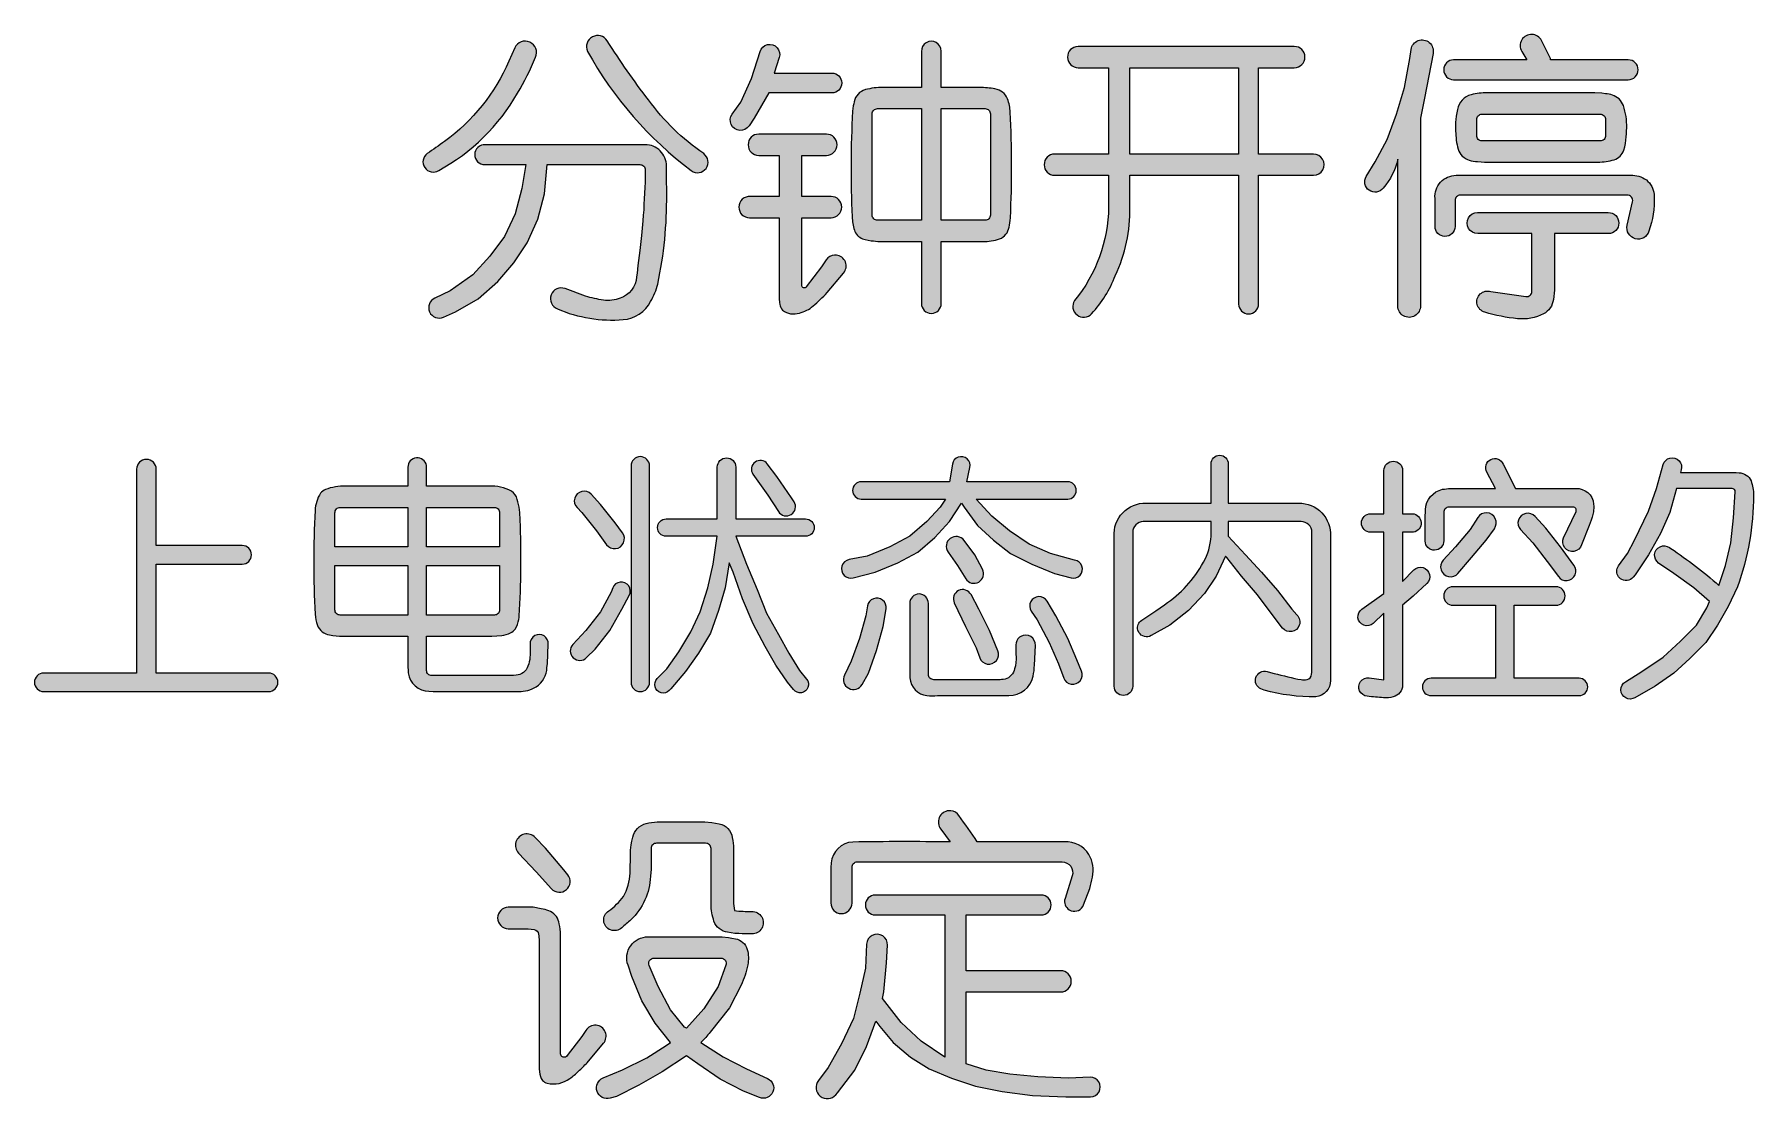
# Model space of a CAD drawing. Header units: millimetres. Extents: x -41 to 727, y -91 to 104.
# Drawn here: x 654.38 to 670.62, y 5.62 to 15.67 of the extents above; entities that cross this region are included whole.
import ezdxf

# ---------------------------------------------------------------- set-up
doc = ezdxf.new("R2010")
doc.units = ezdxf.units.MM
doc.header["$LTSCALE"] = 3
doc.header["$MEASUREMENT"] = 0

msp = doc.modelspace()

# ---------------------------------------------------------------- hatches: boundary and pattern name
h = msp.add_hatch(color=256)
h.dxf.hatch_style = 1
h.paths.add_polyline_path([(658.196, 14.385, -0.980022), (658.088, 14.545, 0.006175), (658.25, 14.659, 0.135486), (658.857, 15.417), (658.914, 15.543, -1), (659.11, 15.454, -0.038318), (658.94, 15.115, -0.139478)])
h = msp.add_hatch(color=256)
h.dxf.hatch_style = 1
h.paths.add_polyline_path([(659.6, 15.51, -0.929964), (659.787, 15.61, 0.022342), (660.177, 15.051, 0.084494), (660.699, 14.544, -1), (660.581, 14.383, -0.103576)])
h = msp.add_hatch(color=256)
h.dxf.hatch_style = 1
h.paths.add_polyline_path([(662.943, 15.169), (663.306, 15.169, -0.042419), (663.45, 15.155, -0.266055), (663.569, 15.061, -0.075541), (663.594, 14.936, -0.025713), (663.596, 13.938), (663.593, 13.912), (663.59, 13.889), (663.587, 13.868), (663.583, 13.849, -0.27652), (663.494, 13.739, -0.081351), (663.335, 13.714), (662.943, 13.714), (662.943, 13.129, -1), (662.755, 13.129), (662.755, 13.714), (662.363, 13.714, -0.010916), (662.281, 13.721), (662.252, 13.725), (662.225, 13.732), (662.2, 13.74, -0.233785), (662.122, 13.822, -0.069315), (662.101, 13.947, -0.025006), (662.105, 14.945), (662.108, 14.971), (662.111, 14.994), (662.116, 15.015), (662.12, 15.034, -0.284203), (662.226, 15.148, -0.064522), (662.392, 15.169), (662.755, 15.169), (662.755, 15.51, -1), (662.943, 15.512)])
h.paths.add_polyline_path([(663.357, 14.969, -0.414214), (663.407, 14.919), (663.407, 13.964, -0.414214), (663.357, 13.914), (662.943, 13.914), (662.943, 14.969)])
h.paths.add_polyline_path([(662.29, 13.964), (662.29, 14.919, -0.414214), (662.34, 14.969), (662.755, 14.969), (662.755, 13.914), (662.34, 13.914, -0.414214)])
h = msp.add_hatch(color=256)
h.dxf.hatch_style = 1
h.paths.add_polyline_path([(667.381, 15.528, -0.587691), (667.553, 15.594, -0.277728), (667.588, 15.491), (667.507, 15.067), (667.47, 14.878), (667.47, 13.105, -1), (667.256, 13.104), (667.256, 14.492, -0.12571), (667.117, 14.218, -0.952593), (666.958, 14.328), (667.043, 14.465), (667.156, 14.678), (667.244, 14.916), (667.319, 15.167), (667.369, 15.443)])
h = msp.add_hatch(color=256)
h.dxf.hatch_style = 1
h.paths.add_polyline_path([(669.432, 15.242), (667.783, 15.242, -1), (667.783, 15.43), (668.473, 15.43), (668.426, 15.509, -1.032744), (668.614, 15.611), (668.698, 15.443), (668.698, 15.43), (669.432, 15.43, -1)])
h = msp.add_hatch(color=256)
h.dxf.hatch_style = 1
h.paths.add_polyline_path([(660.968, 14.917), (661.05, 15.029), (661.15, 15.255), (661.231, 15.509, -1.006872), (661.412, 15.451), (661.363, 15.305), (661.909, 15.305, -1), (661.909, 15.117), (661.313, 15.117), (661.175, 14.878), (661.127, 14.806, -1.022627)])
h = msp.add_hatch(color=256)
h.dxf.hatch_style = 1
h.paths.add_polyline_path([(665.752, 14.339), (664.724, 14.339), (664.724, 14.038, -0.120463), (664.586, 13.391, -0.097023), (664.363, 13.032, -0.923331), (664.202, 13.156, 0.170817), (664.523, 14.038), (664.523, 14.339), (664.015, 14.339, -1), (664.015, 14.54), (664.523, 14.54), (664.523, 15.355), (664.237, 15.355, -1), (664.235, 15.556), (666.278, 15.556, -1), (666.278, 15.355), (665.94, 15.355), (665.94, 14.54), (666.458, 14.54, -1), (666.46, 14.339), (665.94, 14.339), (665.94, 13.124, -1), (665.752, 13.123)])
h.paths.add_polyline_path([(664.724, 14.54), (664.724, 15.355), (665.752, 15.355), (665.752, 14.54)])
h = msp.add_hatch(color=256)
h.dxf.hatch_style = 1
h.paths.add_polyline_path([(669.345, 15.061, -0.108975), (669.386, 14.997, -0.093036), (669.418, 14.789, -0.023201), (669.41, 14.672), (669.406, 14.64), (669.399, 14.607), (669.39, 14.577, -0.249161), (669.299, 14.486, -0.074582), (669.146, 14.464), (668.073, 14.464), (668.044, 14.465), (668.008, 14.468, -0.17111), (667.863, 14.521, -0.116898), (667.826, 14.586, -0.070847), (667.802, 14.757, -0.037347), (667.804, 14.867), (667.807, 14.897), (667.813, 14.929), (667.82, 14.961, -0.300215), (667.948, 15.1, -0.075034), (668.102, 15.117), (669.117, 15.117), (669.182, 15.114), (669.216, 15.11, -0.163807)])
h.paths.add_polyline_path([(669.218, 14.714, -0.414214), (669.168, 14.664), (668.051, 14.664, -0.414214), (668.001, 14.714), (668.001, 14.867, -0.414214), (668.051, 14.917), (669.168, 14.917, -0.414214), (669.218, 14.867)])
h = msp.add_hatch(color=256)
h.dxf.hatch_style = 1
h.paths.add_polyline_path([(659.389, 13.269), (659.583, 13.198, 0.039127), (659.752, 13.16, 0.125832), (659.91, 13.178, 0.309874), (660.064, 13.379), (660.069, 13.416), (660.078, 13.488), (660.095, 13.63), (660.111, 13.77), (660.125, 13.909, 0.007421), (660.147, 14.327), (660.147, 14.39, 0.419429), (660.096, 14.44), (659.219, 14.44), (659.194, 14.164), (659.131, 13.925), (659.031, 13.7), (658.905, 13.512), (658.755, 13.336), (658.567, 13.173), (658.354, 13.048), (658.24, 12.999, -1), (658.16, 13.18), (658.304, 13.248), (658.517, 13.399), (658.68, 13.574), (658.818, 13.762), (658.918, 13.976), (658.981, 14.214), (659.018, 14.44), (658.63, 14.44, -0.414214), (658.536, 14.534, -0.429356), (658.636, 14.628), (660.146, 14.628, -0.416441), (660.347, 14.428, -0.004), (660.349, 14.158, -0.054912), (660.265, 13.312, -0.072633), (660.197, 13.148, -0.263701), (659.939, 12.976, -0.121062), (659.317, 13.077, -1)])
h = msp.add_hatch(color=256)
h.dxf.hatch_style = 1
h.paths.add_polyline_path([(661.856, 13.54, -0.230162), (661.934, 13.586), (661.952, 13.585, -0.610061), (662.019, 13.415), (661.864, 13.231, -0.027762), (661.732, 13.105, -0.120863), (661.603, 13.038, -0.249235), (661.443, 13.065, -0.134371), (661.419, 13.12), (661.416, 13.137), (661.413, 13.173), (661.413, 13.938), (661.131, 13.938, -0.414214), (661.031, 14.038, -0.436325), (661.14, 14.139), (661.413, 14.139), (661.413, 14.527), (661.219, 14.527, -1), (661.219, 14.728), (661.858, 14.728, -1), (661.858, 14.527), (661.626, 14.527), (661.626, 14.139), (661.902, 14.139, -1), (661.902, 13.938), (661.626, 13.938), (661.626, 13.298, 0.771056), (661.667, 13.285), (661.812, 13.475)])
h = msp.add_hatch(color=256)
h.dxf.hatch_style = 1
h.paths.add_polyline_path([(669.421, 14.151), (667.846, 14.151, 0.414214), (667.796, 14.101), (667.796, 13.855, -1), (667.607, 13.857), (667.607, 14.121, -0.439244), (667.807, 14.339), (669.475, 14.339, -0.41848), (669.678, 14.139, -0.087911), (669.628, 13.812, -0.403269), (669.499, 13.74, -0.407764), (669.423, 13.868), (669.473, 14.089, 0.508982)])
h = msp.add_hatch(color=256)
h.dxf.hatch_style = 1
h.paths.add_polyline_path([(668.523, 13.244), (668.523, 13.788), (668.01, 13.788, -1), (668.009, 13.988), (669.243, 13.988, -1), (669.244, 13.788), (668.736, 13.788), (668.736, 13.286, -0.025598), (668.725, 13.165, -0.242371), (668.633, 13.03, -0.143709), (668.387, 12.984, -0.046088), (668.078, 13.046, -1.026539), (668.135, 13.241), (668.466, 13.194, 0.455545)])
h = msp.add_hatch(color=256)
h.dxf.hatch_style = 1
h.paths.add_polyline_path([(665.102, 10.09), (664.925, 9.991, -0.402414), (664.81, 10.021), (664.8, 10.043, -0.322311), (664.836, 10.137), (664.971, 10.226), (665.053, 10.283, 0.12063), (665.419, 10.684, 0.122034), (665.491, 10.93), (665.491, 11.068), (664.851, 11.068, 0.416966), (664.751, 10.967), (664.751, 9.513, -1), (664.576, 9.513), (664.576, 10.927, -0.440922), (664.877, 11.243), (665.491, 11.243), (665.491, 11.613, -1), (665.654, 11.613), (665.654, 11.243), (666.319, 11.243, -0.430593), (666.62, 10.93), (666.62, 9.613, -0.014856), (666.619, 9.567, -0.390242), (666.481, 9.413, -0.067452), (665.993, 9.475), (665.963, 9.488, -0.945356), (666.021, 9.651, 0.009823), (666.282, 9.587), (666.312, 9.581), (666.342, 9.576), (666.356, 9.574), (666.37, 9.574), (666.383, 9.574, 0.29353), (666.436, 9.608, 0.095361), (666.444, 9.68), (666.444, 10.968, 0.416246), (666.343, 11.068), (665.654, 11.068), (665.654, 10.93), (665.817, 10.754), (665.968, 10.591), (666.118, 10.416), (666.256, 10.24), (666.302, 10.187, -0.292615), (666.325, 10.089, -0.589157), (666.167, 10.063), (666.068, 10.19), (665.93, 10.378), (665.78, 10.553), (665.642, 10.729), (665.629, 10.742), (665.541, 10.553), (665.428, 10.39), (665.278, 10.227)])
h = msp.add_hatch(color=256)
h.dxf.hatch_style = 1
h.paths.add_polyline_path([(655.528, 10.667), (655.528, 9.638), (656.589, 9.638, -1), (656.589, 9.463), (654.464, 9.463, -1), (654.464, 9.638), (655.342, 9.638), (655.342, 11.563, -1), (655.528, 11.563), (655.528, 10.842), (656.339, 10.842, -1), (656.339, 10.667)])
h = msp.add_hatch(color=256)
h.dxf.hatch_style = 1
h.paths.add_polyline_path([(657.905, 11.581, -0.929699), (658.08, 11.597), (658.081, 11.522), (658.081, 11.402), (658.67, 11.402, -0.137289), (658.884, 11.357, -0.170229), (658.938, 11.278, -0.066788), (658.965, 11.081, -0.023784), (658.957, 10.178), (658.954, 10.161), (658.952, 10.144, -0.113558), (658.918, 10.053, -0.119155), (658.873, 10.016, -0.08671), (658.791, 9.993), (658.744, 9.988), (658.698, 9.985), (658.081, 9.985), (658.081, 9.663, 0.421621), (658.132, 9.613), (658.858, 9.613), (658.903, 9.615), (658.926, 9.618, 0.307694), (659.039, 9.703, 0.084126), (659.057, 9.787, 0.020511), (659.059, 9.864), (659.059, 9.907, -0.293675), (659.103, 9.991, -0.587973), (659.231, 9.911), (659.222, 9.726), (659.218, 9.69, -0.249818), (659.115, 9.508, -0.141151), (658.952, 9.463), (658.144, 9.463), (658.103, 9.466, -0.37379), (657.908, 9.639, -0.025456), (657.905, 9.701), (657.905, 9.985), (657.288, 9.985, -0.030394), (657.165, 9.998, -0.266529), (657.049, 10.088, -0.068057), (657.028, 10.193, -0.026725), (657.028, 11.173, -0.129566), (657.079, 11.336, -0.107005), (657.125, 11.371, -0.100242), (657.317, 11.402), (657.905, 11.402)])
h.paths.add_polyline_path([(657.905, 10.654), (657.905, 10.185), (657.265, 10.185, -0.414214), (657.215, 10.235), (657.215, 10.654)])
h.paths.add_polyline_path([(657.905, 10.829), (657.215, 10.829), (657.215, 11.152, -0.414214), (657.265, 11.202), (657.905, 11.202)])
h.paths.add_polyline_path([(658.771, 10.654), (658.771, 10.235, -0.414214), (658.721, 10.185), (658.081, 10.185), (658.081, 10.654)])
h.paths.add_polyline_path([(658.081, 10.829), (658.081, 11.202), (658.721, 11.202, -0.414214), (658.771, 11.152), (658.771, 10.829)])
h = msp.add_hatch(color=256)
h.dxf.hatch_style = 1
h.paths.add_polyline_path([(660.187, 11.594), (660.187, 9.55, -1), (660.012, 9.55), (660.012, 11.594, -1)])
h = msp.add_hatch(color=256)
h.dxf.hatch_style = 1
h.paths.add_polyline_path([(660.977, 10.591), (660.94, 10.679), (660.902, 10.441), (660.839, 10.227), (660.764, 10.014), (660.651, 9.826), (660.526, 9.651), (660.388, 9.488), (660.373, 9.472, -1), (660.26, 9.585), (660.35, 9.676), (660.463, 9.839), (660.576, 10.027), (660.664, 10.215), (660.739, 10.441), (660.789, 10.666), (660.827, 10.93), (660.344, 10.93, -1), (660.344, 11.093), (660.827, 11.093), (660.827, 11.582, -1), (661.002, 11.582), (661.002, 11.093), (661.661, 11.093, -1), (661.661, 10.93), (661.002, 10.93), (661.103, 10.666), (661.203, 10.428), (661.291, 10.202), (661.404, 10.002), (661.504, 9.826), (661.604, 9.663), (661.671, 9.581, -1.005509), (661.547, 9.481), (661.491, 9.55), (661.379, 9.713), (661.278, 9.889), (661.165, 10.102), (661.065, 10.34)])
h = msp.add_hatch(color=256)
h.dxf.hatch_style = 1
h.paths.add_polyline_path([(661.405, 11.162), (661.303, 11.318), (661.178, 11.494), (661.163, 11.516, -0.966714), (661.299, 11.613), (661.391, 11.494), (661.529, 11.293), (661.553, 11.256, -0.992178)])
h = msp.add_hatch(color=256)
h.dxf.hatch_style = 1
h.paths.add_polyline_path([(663.048, 11.61, -1.031525), (663.214, 11.579), (663.184, 11.444), (664.137, 11.444, -1), (664.137, 11.281), (663.272, 11.281), (663.422, 11.118), (663.586, 10.98), (663.774, 10.854), (663.974, 10.767), (664.2, 10.704), (664.203, 10.704, -1.059445), (664.169, 10.537), (664.012, 10.579), (663.799, 10.666), (663.598, 10.767), (663.435, 10.892), (663.285, 11.03), (663.159, 11.205), (663.134, 11.243), (663.021, 11.068), (662.883, 10.917), (662.72, 10.779), (662.532, 10.679), (662.319, 10.591), (662.112, 10.536, -1.035162), (662.072, 10.709), (662.244, 10.742), (662.457, 10.829), (662.645, 10.93), (662.808, 11.068), (662.933, 11.205), (662.984, 11.281), (662.187, 11.281, -1), (662.187, 11.444), (663.021, 11.444)])
h = msp.add_hatch(color=256)
h.dxf.hatch_style = 1
h.paths.add_polyline_path([(667, 10.967, -1), (667, 11.143), (667.125, 11.143), (667.125, 11.551, -1), (667.301, 11.551), (667.301, 11.143), (667.388, 11.143), (667.409, 11.14, -0.889496), (667.388, 10.967), (667.301, 10.967), (667.301, 10.503), (667.408, 10.611, -1.018684), (667.53, 10.485), (667.401, 10.365), (667.301, 10.278), (667.301, 9.525, -0.343918), (667.212, 9.412, -0.095325), (667.121, 9.404, -0.007102), (666.967, 9.418, -1.020822), (666.986, 9.593), (667.125, 9.575), (667.125, 10.202), (667.022, 10.107, -1.073981), (666.916, 10.241), (667.125, 10.39), (667.125, 10.967)])
h = msp.add_hatch(color=256)
h.dxf.hatch_style = 1
h.paths.add_polyline_path([(668.936, 11.381, -0.410091), (669.105, 11.234, -0.070888), (669.103, 11.159), (669.098, 11.135, -0.025192), (669.063, 11.031), (668.992, 10.848, -1.060261), (668.822, 10.916), (668.939, 11.163, 0.550801), (668.912, 11.205), (667.739, 11.205, 0.42072), (667.689, 11.154), (667.689, 10.887, -1), (667.514, 10.884), (667.514, 11.118, -0.01249), (667.518, 11.18, -0.348268), (667.679, 11.373, -0.035203), (667.752, 11.381), (668.176, 11.381), (668.178, 11.381), (668.097, 11.534, -0.438722), (668.135, 11.656, -0.418342), (668.251, 11.612), (668.367, 11.381)])
h = msp.add_hatch(color=256)
h.dxf.hatch_style = 1
h.paths.add_polyline_path([(669.822, 10.823), (669.835, 10.814, -0.031005), (670.289, 10.466), (670.352, 10.654), (670.402, 10.867), (670.427, 11.105), (670.443, 11.349, 0.433848), (670.413, 11.381), (669.888, 11.381), (669.825, 11.155), (669.737, 10.955), (669.624, 10.754), (669.499, 10.566), (669.479, 10.542, -0.403347), (669.358, 10.529), (669.341, 10.546, -0.325774), (669.34, 10.65), (669.424, 10.767), (669.491, 10.892), (669.624, 11.168), (669.7, 11.381), (669.762, 11.607, -1), (669.933, 11.557), (669.925, 11.531), (670.377, 11.531), (670.424, 11.532), (670.452, 11.531), (670.479, 11.529, -0.305316), (670.592, 11.452, -0.086675), (670.617, 11.319, -0.084324), (670.464, 10.453), (670.377, 10.265), (670.276, 10.09), (670.164, 9.926), (670.013, 9.776), (669.863, 9.638), (669.687, 9.513), (669.496, 9.405, -1), (669.405, 9.555), (669.562, 9.651), (669.762, 9.789), (669.925, 9.939), (670.076, 10.09), (670.176, 10.253), (670.201, 10.315), (670.051, 10.441), (669.863, 10.579), (669.719, 10.677, -1)])
h = msp.add_hatch(color=256)
h.dxf.hatch_style = 1
h.paths.add_polyline_path([(659.635, 11.326), (659.723, 11.231), (659.861, 11.055), (659.931, 10.962, -1.005391), (659.781, 10.85), (659.686, 10.98), (659.548, 11.155), (659.503, 11.2, -1.020192)])
h = msp.add_hatch(color=256)
h.dxf.hatch_style = 1
h.paths.add_polyline_path([(668.168, 11.001), (668.091, 10.892), (667.953, 10.729), (667.824, 10.579, -1.021378), (667.685, 10.704), (667.802, 10.829), (667.94, 10.992), (668.01, 11.106, -1.034899)])
h = msp.add_hatch(color=256)
h.dxf.hatch_style = 1
h.paths.add_polyline_path([(668.552, 11.117), (668.655, 11.005), (668.793, 10.829), (668.919, 10.657, -1.005391), (668.772, 10.549), (668.667, 10.691), (668.53, 10.867), (668.415, 10.992, -1)])
h = msp.add_hatch(color=256)
h.dxf.hatch_style = 1
h.paths.add_polyline_path([(663.158, 10.89), (663.259, 10.754), (663.332, 10.618, -0.966255), (663.175, 10.528), (663.096, 10.654), (663.007, 10.78, -0.988441)])
h = msp.add_hatch(color=256)
h.dxf.hatch_style = 1
h.paths.add_polyline_path([(659.586, 10.039), (659.723, 10.215), (659.824, 10.403), (659.839, 10.442, -1.069977), (659.995, 10.371), (659.924, 10.24), (659.811, 10.039), (659.673, 9.864), (659.592, 9.783, -0.982912), (659.463, 9.908)])
h = msp.add_hatch(color=256)
h.dxf.hatch_style = 1
h.paths.add_polyline_path([(663.224, 10.379), (663.297, 10.24), (663.397, 10.039), (663.476, 9.848, -1.024079), (663.306, 9.782), (663.272, 9.876), (663.172, 10.077), (663.066, 10.3, -0.977982)])
h = msp.add_hatch(color=256)
h.dxf.hatch_style = 1
h.paths.add_polyline_path([(667.777, 10.453), (668.749, 10.453, -1), (668.749, 10.278), (668.354, 10.278), (668.354, 9.588), (668.968, 9.588, -1), (668.968, 9.425), (667.57, 9.425, -1), (667.57, 9.588), (668.178, 9.588), (668.178, 10.278), (667.777, 10.278, -1)])
h = msp.add_hatch(color=256)
h.dxf.hatch_style = 1
h.paths.add_polyline_path([(662.394, 10.077), (662.332, 9.851), (662.256, 9.638), (662.195, 9.53, -0.972629), (662.028, 9.619), (662.093, 9.751), (662.169, 9.964), (662.231, 10.177), (662.246, 10.271, -1.001978), (662.421, 10.244)])
h = msp.add_hatch(color=256)
h.dxf.hatch_style = 1
h.paths.add_polyline_path([(663.648, 9.903, -0.224163), (663.682, 9.975), (663.695, 9.984, -0.593534), (663.832, 9.898), (663.824, 9.713, -0.036876), (663.81, 9.607, -0.361716), (663.581, 9.425), (662.908, 9.425, -0.04966), (662.808, 9.426, -0.378006), (662.647, 9.593), (662.645, 9.626), (662.645, 10.297, -1), (662.821, 10.296), (662.821, 9.625, 0.42423), (662.872, 9.575), (663.498, 9.575, 0.014782), (663.528, 9.577, 0.302825), (663.63, 9.662), (663.635, 9.676), (663.643, 9.706), (663.647, 9.738), (663.649, 9.77), (663.648, 9.836, -0.012993)])
h = msp.add_hatch(color=256)
h.dxf.hatch_style = 1
h.paths.add_polyline_path([(664.024, 10.177), (664.137, 9.964), (664.225, 9.763), (664.268, 9.655, -1.010927), (664.1, 9.59), (664.049, 9.726), (663.962, 9.926), (663.849, 10.14), (663.793, 10.223, -1.028543), (663.942, 10.316)])
h = msp.add_hatch(color=256)
h.dxf.hatch_style = 1
h.paths.add_polyline_path([(663.033, 8.337, -0.218127), (663.11, 8.292, -0.012563), (663.283, 8.042), (664.107, 8.042, -0.288517), (664.336, 7.923, -0.199202), (664.371, 7.711, -0.026155), (664.345, 7.603), (664.287, 7.448, -0.407648), (664.17, 7.392), (664.151, 7.401, -0.342062), (664.112, 7.508), (664.18, 7.722, 0.515966), (664.084, 7.854), (662.15, 7.854, 0.414214), (662.1, 7.804), (662.1, 7.465, -1), (661.9, 7.466), (661.9, 7.792), (661.9, 7.802), (661.904, 7.845, -0.378868), (662.106, 8.041, -0.009051), (663.028, 8.042), (662.939, 8.163, -0.596447), (663.013, 8.337)])
h = msp.add_hatch(color=256)
h.dxf.hatch_style = 1
h.paths.add_polyline_path([(660.989, 7.394, 0.034528), (661.153, 7.386, -1.01266), (661.154, 7.173, -0.011492), (661.03, 7.176), (660.994, 7.178), (660.959, 7.183), (660.925, 7.189, -0.273615), (660.796, 7.293, -0.076134), (660.768, 7.454), (660.768, 7.979, 0.422775), (660.717, 8.03), (660.253, 8.03, 0.422577), (660.202, 7.979), (660.202, 7.851), (660.201, 7.784), (660.196, 7.718, -0.193245), (660.01, 7.306, -0.01219), (659.924, 7.232, -1.116646), (659.803, 7.391, 0.071802), (659.94, 7.526, 0.121401), (660.003, 7.749, 0.01403), (660.006, 7.912, -0.028408), (660.013, 8.016), (660.019, 8.051), (660.028, 8.086, -0.295288), (660.155, 8.216, -0.042182), (660.259, 8.231), (660.71, 8.231), (660.776, 8.225), (660.811, 8.22), (660.845, 8.213, -0.323214), (660.969, 8.083, -0.059248), (660.979, 7.979), (660.979, 7.482, 0.017207)])
h = msp.add_hatch(color=256)
h.dxf.hatch_style = 1
h.paths.add_polyline_path([(659.376, 7.78), (659.414, 7.733, -0.97673), (659.26, 7.601), (659.117, 7.761), (658.95, 7.937, -1.002617), (659.107, 8.084), (659.203, 7.982)])
h = msp.add_hatch(color=256)
h.dxf.hatch_style = 1
h.paths.add_polyline_path([(663.041, 5.81), (662.828, 5.898), (662.652, 6.011), (662.489, 6.149), (662.364, 6.299), (662.326, 6.35), (662.238, 6.111), (662.125, 5.886), (661.962, 5.672), (661.948, 5.655, -0.972492), (661.782, 5.789), (661.875, 5.911), (662, 6.136), (662.113, 6.375), (662.175, 6.613), (662.226, 6.851), (662.237, 7.077, -1.001313), (662.435, 7.066), (662.426, 6.901), (662.401, 6.625), (662.389, 6.563), (662.564, 6.337), (662.752, 6.161), (662.978, 6.011), (662.978, 7.353), (662.32, 7.353, -1), (662.32, 7.541), (663.887, 7.541, -1), (663.887, 7.353), (663.179, 7.353), (663.179, 6.826), (664.07, 6.826, -1), (664.07, 6.625), (663.179, 6.625), (663.179, 5.948), (663.367, 5.886), (663.592, 5.848), (663.856, 5.823), (664.144, 5.81), (664.349, 5.819, -1.021041), (664.353, 5.635), (664.119, 5.635), (663.806, 5.647), (663.517, 5.685), (663.266, 5.735)])
h = msp.add_hatch(color=256)
h.dxf.hatch_style = 1
h.paths.add_polyline_path([(658.853, 7.223, -1), (658.853, 7.425), (659.088, 7.425), (659.164, 7.412, -0.049541), (659.235, 7.392), (659.251, 7.385, -0.252815), (659.334, 7.268, -0.025056), (659.347, 7.166), (659.347, 6.042), (659.347, 6.042), (659.347, 6.041), (659.348, 6.032), (659.353, 6.023), (659.359, 6.016), (659.37, 6.01, 0.329946), (659.41, 6.024), (659.549, 6.206), (659.586, 6.262, -1.085085), (659.752, 6.141), (659.597, 5.956, -0.011283), (659.516, 5.876, -0.040888), (659.434, 5.808, -0.222973), (659.22, 5.764, -0.132564), (659.176, 5.79, -0.156858), (659.148, 5.871), (659.145, 5.898), (659.145, 7.107, 0.010768), (659.139, 7.17, 0.334726), (659.098, 7.214), (659.04, 7.223)])
h = msp.add_hatch(color=256)
h.dxf.hatch_style = 1
h.paths.add_polyline_path([(661.052, 6.689), (660.941, 6.474), (660.76, 6.246, -0.031599), (660.672, 6.148), (660.883, 6.014), (661.104, 5.898), (661.301, 5.808, -0.4119), (661.352, 5.681, -0.405923), (661.226, 5.628), (661.075, 5.687), (660.854, 5.802), (660.643, 5.946), (660.537, 6.023), (660.307, 5.87), (660.086, 5.745), (659.875, 5.639), (659.816, 5.622, -0.947134), (659.749, 5.814), (659.933, 5.889), (660.163, 6.004), (660.345, 6.119), (660.384, 6.148), (660.24, 6.33), (660.115, 6.542), (660.019, 6.772), (659.984, 6.878, -0.522311), (660.174, 7.146), (660.873, 7.146), (660.932, 7.14), (660.966, 7.135), (660.998, 7.128, -0.296716), (661.11, 7.027, -0.115429), (661.115, 6.881, -0.064578)])
h.paths.add_polyline_path([(660.229, 6.945), (660.862, 6.945, -0.521815), (660.909, 6.877), (660.835, 6.676), (660.701, 6.465), (660.537, 6.282), (660.518, 6.292), (660.384, 6.455), (660.269, 6.676), (660.183, 6.875, -0.538437)])

# ---------------------------------------------------------------- linework, layer by layer
for points in [[(658.94, 15.115, 0.038318), (659.11, 15.454, 1), (658.914, 15.543), (658.857, 15.417, -0.135486), (658.25, 14.659, -0.006175), (658.088, 14.545, 0.980022), (658.196, 14.385, 0.139478)], [(660.581, 14.383, 1), (660.699, 14.544, -0.084494), (660.177, 15.051, -0.022342), (659.787, 15.61, 0.929964), (659.6, 15.51, 0.103576)], [(662.943, 15.512, 1), (662.755, 15.51), (662.755, 15.169), (662.392, 15.169, 0.064522), (662.226, 15.148, 0.284203), (662.12, 15.034), (662.116, 15.015), (662.111, 14.994), (662.108, 14.971), (662.105, 14.945, 0.025006), (662.101, 13.947, 0.069315), (662.122, 13.822, 0.233785), (662.2, 13.74), (662.225, 13.732), (662.252, 13.725), (662.281, 13.721, 0.010916), (662.363, 13.714), (662.755, 13.714), (662.755, 13.129, 1), (662.943, 13.129), (662.943, 13.714), (663.335, 13.714, 0.081351), (663.494, 13.739, 0.27652), (663.583, 13.849), (663.587, 13.868), (663.59, 13.889), (663.593, 13.912), (663.596, 13.938, 0.025713), (663.594, 14.936, 0.075541), (663.569, 15.061, 0.266055), (663.45, 15.155, 0.042419), (663.306, 15.169), (662.943, 15.169)], [(667.381, 15.528, -0.587691), (667.553, 15.594, -0.277728), (667.588, 15.491), (667.507, 15.067), (667.47, 14.878), (667.47, 13.105, -1), (667.256, 13.104), (667.256, 14.492, -0.12571), (667.117, 14.218, -0.952593), (666.958, 14.328), (667.043, 14.465), (667.156, 14.678), (667.244, 14.916), (667.319, 15.167), (667.369, 15.443)], [(669.432, 15.43), (668.698, 15.43), (668.698, 15.443), (668.614, 15.611, 1.032744), (668.426, 15.509), (668.473, 15.43), (667.783, 15.43, 1), (667.783, 15.242), (669.432, 15.242, 1)], [(660.968, 14.917), (661.05, 15.029), (661.15, 15.255), (661.231, 15.509, -1.006872), (661.412, 15.451), (661.363, 15.305), (661.909, 15.305, -1), (661.909, 15.117), (661.313, 15.117), (661.175, 14.878), (661.127, 14.806, -1.022627)], [(665.752, 13.123, 1), (665.94, 13.124), (665.94, 14.339), (666.46, 14.339, 1), (666.458, 14.54), (665.94, 14.54), (665.94, 15.355), (666.278, 15.355, 1), (666.278, 15.556), (664.235, 15.556, 1), (664.237, 15.355), (664.523, 15.355), (664.523, 14.54), (664.015, 14.54, 1), (664.015, 14.339), (664.523, 14.339), (664.523, 14.038, -0.170817), (664.202, 13.156, 0.923331), (664.363, 13.032, 0.097023), (664.586, 13.391, 0.120463), (664.724, 14.038), (664.724, 14.339), (665.752, 14.339)], [(669.216, 15.11), (669.182, 15.114), (669.117, 15.117), (668.102, 15.117, 0.075034), (667.948, 15.1, 0.300215), (667.82, 14.961), (667.813, 14.929), (667.807, 14.897), (667.804, 14.867, 0.037347), (667.802, 14.757, 0.070847), (667.826, 14.586, 0.116898), (667.863, 14.521, 0.17111), (668.008, 14.468), (668.044, 14.465), (668.073, 14.464), (669.146, 14.464, 0.074582), (669.299, 14.486, 0.249161), (669.39, 14.577), (669.399, 14.607), (669.406, 14.64), (669.41, 14.672, 0.023201), (669.418, 14.789, 0.093036), (669.386, 14.997, 0.108975), (669.345, 15.061, 0.163807)], [(662.29, 13.964), (662.29, 14.919, -0.414214), (662.34, 14.969), (662.755, 14.969), (662.755, 13.914), (662.34, 13.914, -0.414214)], [(663.357, 14.969, -0.414214), (663.407, 14.919), (663.407, 13.964, -0.414214), (663.357, 13.914), (662.943, 13.914), (662.943, 14.969)], [(669.218, 14.714, -0.414214), (669.168, 14.664), (668.051, 14.664, -0.414214), (668.001, 14.714), (668.001, 14.867, -0.414214), (668.051, 14.917), (669.168, 14.917, -0.414214), (669.218, 14.867)], [(659.317, 13.077, 0.121062), (659.939, 12.976, 0.263701), (660.197, 13.148, 0.072633), (660.265, 13.312, 0.054912), (660.349, 14.158, 0.004), (660.347, 14.428, 0.416441), (660.146, 14.628), (658.636, 14.628, 0.429356), (658.536, 14.534, 0.414214), (658.63, 14.44), (659.018, 14.44), (658.981, 14.214), (658.918, 13.976), (658.818, 13.762), (658.68, 13.574), (658.517, 13.399), (658.304, 13.248), (658.16, 13.18, 1), (658.24, 12.999), (658.354, 13.048), (658.567, 13.173), (658.755, 13.336), (658.905, 13.512), (659.031, 13.7), (659.131, 13.925), (659.194, 14.164), (659.219, 14.44), (660.096, 14.44, -0.419429), (660.147, 14.39), (660.147, 14.327, -0.007421), (660.125, 13.909), (660.111, 13.77), (660.095, 13.63), (660.078, 13.488), (660.069, 13.416), (660.064, 13.379, -0.309874), (659.91, 13.178, -0.125832), (659.752, 13.16, -0.039127), (659.583, 13.198), (659.389, 13.269, 1)], [(661.812, 13.475), (661.667, 13.285, -0.771056), (661.626, 13.298), (661.626, 13.938), (661.902, 13.938, 1), (661.902, 14.139), (661.626, 14.139), (661.626, 14.527), (661.858, 14.527, 1), (661.858, 14.728), (661.219, 14.728, 1), (661.219, 14.527), (661.413, 14.527), (661.413, 14.139), (661.14, 14.139, 0.436325), (661.031, 14.038, 0.414214), (661.131, 13.938), (661.413, 13.938), (661.413, 13.173), (661.416, 13.137), (661.419, 13.12, 0.134371), (661.443, 13.065, 0.249235), (661.603, 13.038, 0.120863), (661.732, 13.105, 0.027762), (661.864, 13.231), (662.019, 13.415, 0.610061), (661.952, 13.585), (661.934, 13.586, 0.230162), (661.856, 13.54)], [(669.421, 14.151), (667.846, 14.151, 0.414214), (667.796, 14.101), (667.796, 13.855, -1), (667.607, 13.857), (667.607, 14.121, -0.439244), (667.807, 14.339), (669.475, 14.339, -0.41848), (669.678, 14.139, -0.087911), (669.628, 13.812, -0.403269), (669.499, 13.74, -0.407764), (669.423, 13.868), (669.473, 14.089, 0.508982)], [(668.523, 13.244), (668.523, 13.788), (668.01, 13.788, -1), (668.009, 13.988), (669.243, 13.988, -1), (669.244, 13.788), (668.736, 13.788), (668.736, 13.286, -0.025598), (668.725, 13.165, -0.242371), (668.633, 13.03, -0.143709), (668.387, 12.984, -0.046088), (668.078, 13.046, -1.026539), (668.135, 13.241), (668.466, 13.194, 0.455545)], [(665.102, 10.09), (664.925, 9.991, -0.402414), (664.81, 10.021), (664.8, 10.043, -0.322311), (664.836, 10.137), (664.971, 10.226), (665.053, 10.283, 0.12063), (665.419, 10.684, 0.122034), (665.491, 10.93), (665.491, 11.068), (664.851, 11.068, 0.416966), (664.751, 10.967), (664.751, 9.513, -1), (664.576, 9.513), (664.576, 10.927, -0.440922), (664.877, 11.243), (665.491, 11.243), (665.491, 11.613, -1), (665.654, 11.613), (665.654, 11.243), (666.319, 11.243, -0.430593), (666.62, 10.93), (666.62, 9.613, -0.014856), (666.619, 9.567, -0.390242), (666.481, 9.413, -0.067452), (665.993, 9.475), (665.963, 9.488, -0.945356), (666.021, 9.651, 0.009823), (666.282, 9.587), (666.312, 9.581), (666.342, 9.576), (666.356, 9.574), (666.37, 9.574), (666.383, 9.574, 0.29353), (666.436, 9.608, 0.095361), (666.444, 9.68), (666.444, 10.968, 0.416246), (666.343, 11.068), (665.654, 11.068), (665.654, 10.93), (665.817, 10.754), (665.968, 10.591), (666.118, 10.416), (666.256, 10.24), (666.302, 10.187, -0.292615), (666.325, 10.089, -0.589157), (666.167, 10.063), (666.068, 10.19), (665.93, 10.378), (665.78, 10.553), (665.642, 10.729), (665.629, 10.742), (665.541, 10.553), (665.428, 10.39), (665.278, 10.227)], [(656.339, 10.667, 1), (656.339, 10.842), (655.528, 10.842), (655.528, 11.563, 1), (655.342, 11.563), (655.342, 9.638), (654.464, 9.638, 1), (654.464, 9.463), (656.589, 9.463, 1), (656.589, 9.638), (655.528, 9.638), (655.528, 10.667)], [(657.905, 11.402), (657.317, 11.402, 0.100242), (657.125, 11.371, 0.107005), (657.079, 11.336, 0.129566), (657.028, 11.173, 0.026725), (657.028, 10.193, 0.068057), (657.049, 10.088, 0.266529), (657.165, 9.998, 0.030394), (657.288, 9.985), (657.905, 9.985), (657.905, 9.701, 0.025456), (657.908, 9.639, 0.37379), (658.103, 9.466), (658.144, 9.463), (658.952, 9.463, 0.141151), (659.115, 9.508, 0.249818), (659.218, 9.69), (659.222, 9.726), (659.231, 9.911, 0.587973), (659.103, 9.991, 0.293675), (659.059, 9.907), (659.059, 9.864, -0.020511), (659.057, 9.787, -0.084126), (659.039, 9.703, -0.307694), (658.926, 9.618), (658.903, 9.615), (658.858, 9.613), (658.132, 9.613, -0.421621), (658.081, 9.663), (658.081, 9.985), (658.698, 9.985), (658.744, 9.988), (658.791, 9.993, 0.08671), (658.873, 10.016, 0.119155), (658.918, 10.053, 0.113558), (658.952, 10.144), (658.954, 10.161), (658.957, 10.178, 0.023784), (658.965, 11.081, 0.066788), (658.938, 11.278, 0.170229), (658.884, 11.357, 0.137289), (658.67, 11.402), (658.081, 11.402), (658.081, 11.522), (658.08, 11.597, 0.929699), (657.905, 11.581)], [(660.012, 11.594), (660.012, 9.55, 1), (660.187, 9.55), (660.187, 11.594, 1)], [(660.977, 10.591), (660.94, 10.679), (660.902, 10.441), (660.839, 10.227), (660.764, 10.014), (660.651, 9.826), (660.526, 9.651), (660.388, 9.488), (660.373, 9.472, -1), (660.26, 9.585), (660.35, 9.676), (660.463, 9.839), (660.576, 10.027), (660.664, 10.215), (660.739, 10.441), (660.789, 10.666), (660.827, 10.93), (660.344, 10.93, -1), (660.344, 11.093), (660.827, 11.093), (660.827, 11.582, -1), (661.002, 11.582), (661.002, 11.093), (661.661, 11.093, -1), (661.661, 10.93), (661.002, 10.93), (661.103, 10.666), (661.203, 10.428), (661.291, 10.202), (661.404, 10.002), (661.504, 9.826), (661.604, 9.663), (661.671, 9.581, -1.005509), (661.547, 9.481), (661.491, 9.55), (661.379, 9.713), (661.278, 9.889), (661.165, 10.102), (661.065, 10.34)], [(661.553, 11.256), (661.529, 11.293), (661.391, 11.494), (661.299, 11.613, 0.966714), (661.163, 11.516), (661.178, 11.494), (661.303, 11.318), (661.405, 11.162, 0.992178)], [(663.021, 11.444), (662.187, 11.444, 1), (662.187, 11.281), (662.984, 11.281), (662.933, 11.205), (662.808, 11.068), (662.645, 10.93), (662.457, 10.829), (662.244, 10.742), (662.072, 10.709, 1.035162), (662.112, 10.536), (662.319, 10.591), (662.532, 10.679), (662.72, 10.779), (662.883, 10.917), (663.021, 11.068), (663.134, 11.243), (663.159, 11.205), (663.285, 11.03), (663.435, 10.892), (663.598, 10.767), (663.799, 10.666), (664.012, 10.579), (664.169, 10.537, 1.059445), (664.203, 10.704), (664.2, 10.704), (663.974, 10.767), (663.774, 10.854), (663.586, 10.98), (663.422, 11.118), (663.272, 11.281), (664.137, 11.281, 1), (664.137, 11.444), (663.184, 11.444), (663.214, 11.579, 1.031525), (663.048, 11.61)], [(667, 10.967, -1), (667, 11.143), (667.125, 11.143), (667.125, 11.551, -1), (667.301, 11.551), (667.301, 11.143), (667.388, 11.143), (667.409, 11.14, -0.889496), (667.388, 10.967), (667.301, 10.967), (667.301, 10.503), (667.408, 10.611, -1.018684), (667.53, 10.485), (667.401, 10.365), (667.301, 10.278), (667.301, 9.525, -0.343918), (667.212, 9.412, -0.095325), (667.121, 9.404, -0.007102), (666.967, 9.418, -1.020822), (666.986, 9.593), (667.125, 9.575), (667.125, 10.202), (667.022, 10.107, -1.073981), (666.916, 10.241), (667.125, 10.39), (667.125, 10.967)], [(668.936, 11.381, -0.410091), (669.105, 11.234, -0.070888), (669.103, 11.159), (669.098, 11.135, -0.025192), (669.063, 11.031), (668.992, 10.848, -1.060261), (668.822, 10.916), (668.939, 11.163, 0.550801), (668.912, 11.205), (667.739, 11.205, 0.42072), (667.689, 11.154), (667.689, 10.887, -1), (667.514, 10.884), (667.514, 11.118, -0.01249), (667.518, 11.18, -0.348268), (667.679, 11.373, -0.035203), (667.752, 11.381), (668.176, 11.381), (668.178, 11.381), (668.097, 11.534, -0.438722), (668.135, 11.656, -0.418342), (668.251, 11.612), (668.367, 11.381)], [(669.822, 10.823), (669.835, 10.814, -0.031005), (670.289, 10.466), (670.352, 10.654), (670.402, 10.867), (670.427, 11.105), (670.443, 11.349, 0.433848), (670.413, 11.381), (669.888, 11.381), (669.825, 11.155), (669.737, 10.955), (669.624, 10.754), (669.499, 10.566), (669.479, 10.542, -0.403347), (669.358, 10.529), (669.341, 10.546, -0.325774), (669.34, 10.65), (669.424, 10.767), (669.491, 10.892), (669.624, 11.168), (669.7, 11.381), (669.762, 11.607, -1), (669.933, 11.557), (669.925, 11.531), (670.377, 11.531), (670.424, 11.532), (670.452, 11.531), (670.479, 11.529, -0.305316), (670.592, 11.452, -0.086675), (670.617, 11.319, -0.084324), (670.464, 10.453), (670.377, 10.265), (670.276, 10.09), (670.164, 9.926), (670.013, 9.776), (669.863, 9.638), (669.687, 9.513), (669.496, 9.405, -1), (669.405, 9.555), (669.562, 9.651), (669.762, 9.789), (669.925, 9.939), (670.076, 10.09), (670.176, 10.253), (670.201, 10.315), (670.051, 10.441), (669.863, 10.579), (669.719, 10.677, -1)], [(659.503, 11.2), (659.548, 11.155), (659.686, 10.98), (659.781, 10.85, 1.005391), (659.931, 10.962), (659.861, 11.055), (659.723, 11.231), (659.635, 11.326, 1.020192)], [(657.905, 10.829), (657.215, 10.829), (657.215, 11.152, -0.414214), (657.265, 11.202), (657.905, 11.202)], [(658.081, 10.829), (658.081, 11.202), (658.721, 11.202, -0.414214), (658.771, 11.152), (658.771, 10.829)], [(668.01, 11.106), (667.94, 10.992), (667.802, 10.829), (667.685, 10.704, 1.021378), (667.824, 10.579), (667.953, 10.729), (668.091, 10.892), (668.168, 11.001, 1.034899)], [(668.415, 10.992), (668.53, 10.867), (668.667, 10.691), (668.772, 10.549, 1.005391), (668.919, 10.657), (668.793, 10.829), (668.655, 11.005), (668.552, 11.117, 1)], [(663.007, 10.78), (663.096, 10.654), (663.175, 10.528, 0.966255), (663.332, 10.618), (663.259, 10.754), (663.158, 10.89, 0.988441)], [(657.905, 10.654), (657.905, 10.185), (657.265, 10.185, -0.414214), (657.215, 10.235), (657.215, 10.654)], [(658.771, 10.654), (658.771, 10.235, -0.414214), (658.721, 10.185), (658.081, 10.185), (658.081, 10.654)], [(659.463, 9.908, 0.982912), (659.592, 9.783), (659.673, 9.864), (659.811, 10.039), (659.924, 10.24), (659.995, 10.371, 1.069977), (659.839, 10.442), (659.824, 10.403), (659.723, 10.215), (659.586, 10.039)], [(663.066, 10.3), (663.172, 10.077), (663.272, 9.876), (663.306, 9.782, 1.024079), (663.476, 9.848), (663.397, 10.039), (663.297, 10.24), (663.224, 10.379, 0.977982)], [(667.777, 10.278), (668.178, 10.278), (668.178, 9.588), (667.57, 9.588, 1), (667.57, 9.425), (668.968, 9.425, 1), (668.968, 9.588), (668.354, 9.588), (668.354, 10.278), (668.749, 10.278, 1), (668.749, 10.453), (667.777, 10.453, 1)], [(662.421, 10.244, 1.001978), (662.246, 10.271), (662.231, 10.177), (662.169, 9.964), (662.093, 9.751), (662.028, 9.619, 0.972629), (662.195, 9.53), (662.256, 9.638), (662.332, 9.851), (662.394, 10.077)], [(663.648, 9.836), (663.649, 9.77), (663.647, 9.738), (663.643, 9.706), (663.635, 9.676), (663.63, 9.662, -0.302825), (663.528, 9.577, -0.014782), (663.498, 9.575), (662.872, 9.575, -0.42423), (662.821, 9.625), (662.821, 10.296, 1), (662.645, 10.297), (662.645, 9.626), (662.647, 9.593, 0.378006), (662.808, 9.426, 0.04966), (662.908, 9.425), (663.581, 9.425, 0.361716), (663.81, 9.607, 0.036876), (663.824, 9.713), (663.832, 9.898, 0.593534), (663.695, 9.984), (663.682, 9.975, 0.224163), (663.648, 9.903, 0.012993)], [(663.942, 10.316, 1.028543), (663.793, 10.223), (663.849, 10.14), (663.962, 9.926), (664.049, 9.726), (664.1, 9.59, 1.010927), (664.268, 9.655), (664.225, 9.763), (664.137, 9.964), (664.024, 10.177)], [(663.013, 8.337, 0.596447), (662.939, 8.163), (663.028, 8.042, 0.009051), (662.106, 8.041, 0.378868), (661.904, 7.845), (661.9, 7.802), (661.9, 7.792), (661.9, 7.466, 1), (662.1, 7.465), (662.1, 7.804, -0.414214), (662.15, 7.854), (664.084, 7.854, -0.515966), (664.18, 7.722), (664.112, 7.508, 0.342062), (664.151, 7.401), (664.17, 7.392, 0.407648), (664.287, 7.448), (664.345, 7.603, 0.026155), (664.371, 7.711, 0.199202), (664.336, 7.923, 0.288517), (664.107, 8.042), (663.283, 8.042, 0.012563), (663.11, 8.292, 0.218127), (663.033, 8.337)], [(660.989, 7.394, 0.034528), (661.153, 7.386, -1.01266), (661.154, 7.173, -0.011492), (661.03, 7.176), (660.994, 7.178), (660.959, 7.183), (660.925, 7.189, -0.273615), (660.796, 7.293, -0.076134), (660.768, 7.454), (660.768, 7.979, 0.422775), (660.717, 8.03), (660.253, 8.03, 0.422577), (660.202, 7.979), (660.202, 7.851), (660.201, 7.784), (660.196, 7.718, -0.193245), (660.01, 7.306, -0.01219), (659.924, 7.232, -1.116646), (659.803, 7.391, 0.071802), (659.94, 7.526, 0.121401), (660.003, 7.749, 0.01403), (660.006, 7.912, -0.028408), (660.013, 8.016), (660.019, 8.051), (660.028, 8.086, -0.295288), (660.155, 8.216, -0.042182), (660.259, 8.231), (660.71, 8.231), (660.776, 8.225), (660.811, 8.22), (660.845, 8.213, -0.323214), (660.969, 8.083, -0.059248), (660.979, 7.979), (660.979, 7.482, 0.017207)], [(659.203, 7.982), (659.107, 8.084, 1.002617), (658.95, 7.937), (659.117, 7.761), (659.26, 7.601, 0.97673), (659.414, 7.733), (659.376, 7.78)], [(663.266, 5.735), (663.517, 5.685), (663.806, 5.647), (664.119, 5.635), (664.353, 5.635, 1.021041), (664.349, 5.819), (664.144, 5.81), (663.856, 5.823), (663.592, 5.848), (663.367, 5.886), (663.179, 5.948), (663.179, 6.625), (664.07, 6.625, 1), (664.07, 6.826), (663.179, 6.826), (663.179, 7.353), (663.887, 7.353, 1), (663.887, 7.541), (662.32, 7.541, 1), (662.32, 7.353), (662.978, 7.353), (662.978, 6.011), (662.752, 6.161), (662.564, 6.337), (662.389, 6.563), (662.401, 6.625), (662.426, 6.901), (662.435, 7.066, 1.001313), (662.237, 7.077), (662.226, 6.851), (662.175, 6.613), (662.113, 6.375), (662, 6.136), (661.875, 5.911), (661.782, 5.789, 0.972492), (661.948, 5.655), (661.962, 5.672), (662.125, 5.886), (662.238, 6.111), (662.326, 6.35), (662.364, 6.299), (662.489, 6.149), (662.652, 6.011), (662.828, 5.898), (663.041, 5.81)], [(659.04, 7.223), (659.098, 7.214, -0.334726), (659.139, 7.17, -0.010768), (659.145, 7.107), (659.145, 5.898), (659.148, 5.871, 0.156858), (659.176, 5.79, 0.132564), (659.22, 5.764, 0.222973), (659.434, 5.808, 0.040888), (659.516, 5.876, 0.011283), (659.597, 5.956), (659.752, 6.141, 1.085085), (659.586, 6.262), (659.549, 6.206), (659.41, 6.024, -0.329946), (659.37, 6.01), (659.359, 6.016), (659.353, 6.023), (659.348, 6.032), (659.347, 6.041), (659.347, 6.042), (659.347, 6.042), (659.347, 7.166, 0.025056), (659.334, 7.268, 0.252815), (659.251, 7.385), (659.235, 7.392, 0.049541), (659.164, 7.412), (659.088, 7.425), (658.853, 7.425, 1), (658.853, 7.223)], [(661.052, 6.689), (660.941, 6.474), (660.76, 6.246, -0.031599), (660.672, 6.148), (660.883, 6.014), (661.104, 5.898), (661.301, 5.808, -0.4119), (661.352, 5.681, -0.405923), (661.226, 5.628), (661.075, 5.687), (660.854, 5.802), (660.643, 5.946), (660.537, 6.023), (660.307, 5.87), (660.086, 5.745), (659.875, 5.639), (659.816, 5.622, -0.947134), (659.749, 5.814), (659.933, 5.889), (660.163, 6.004), (660.345, 6.119), (660.384, 6.148), (660.24, 6.33), (660.115, 6.542), (660.019, 6.772), (659.984, 6.878, -0.522311), (660.174, 7.146), (660.873, 7.146), (660.932, 7.14), (660.966, 7.135), (660.998, 7.128, -0.296716), (661.11, 7.027, -0.115429), (661.115, 6.881, -0.064578)], [(660.229, 6.945), (660.862, 6.945, -0.521815), (660.909, 6.877), (660.835, 6.676), (660.701, 6.465), (660.537, 6.282), (660.518, 6.292), (660.384, 6.455), (660.269, 6.676), (660.183, 6.875, -0.538437)]]:
    msp.add_lwpolyline(points, format="xyb", close=True)
msp.add_lwpolyline([(664.724, 14.54), (664.724, 15.355), (665.752, 15.355), (665.752, 14.54)], close=True)

doc.saveas('drawing.dxf')
